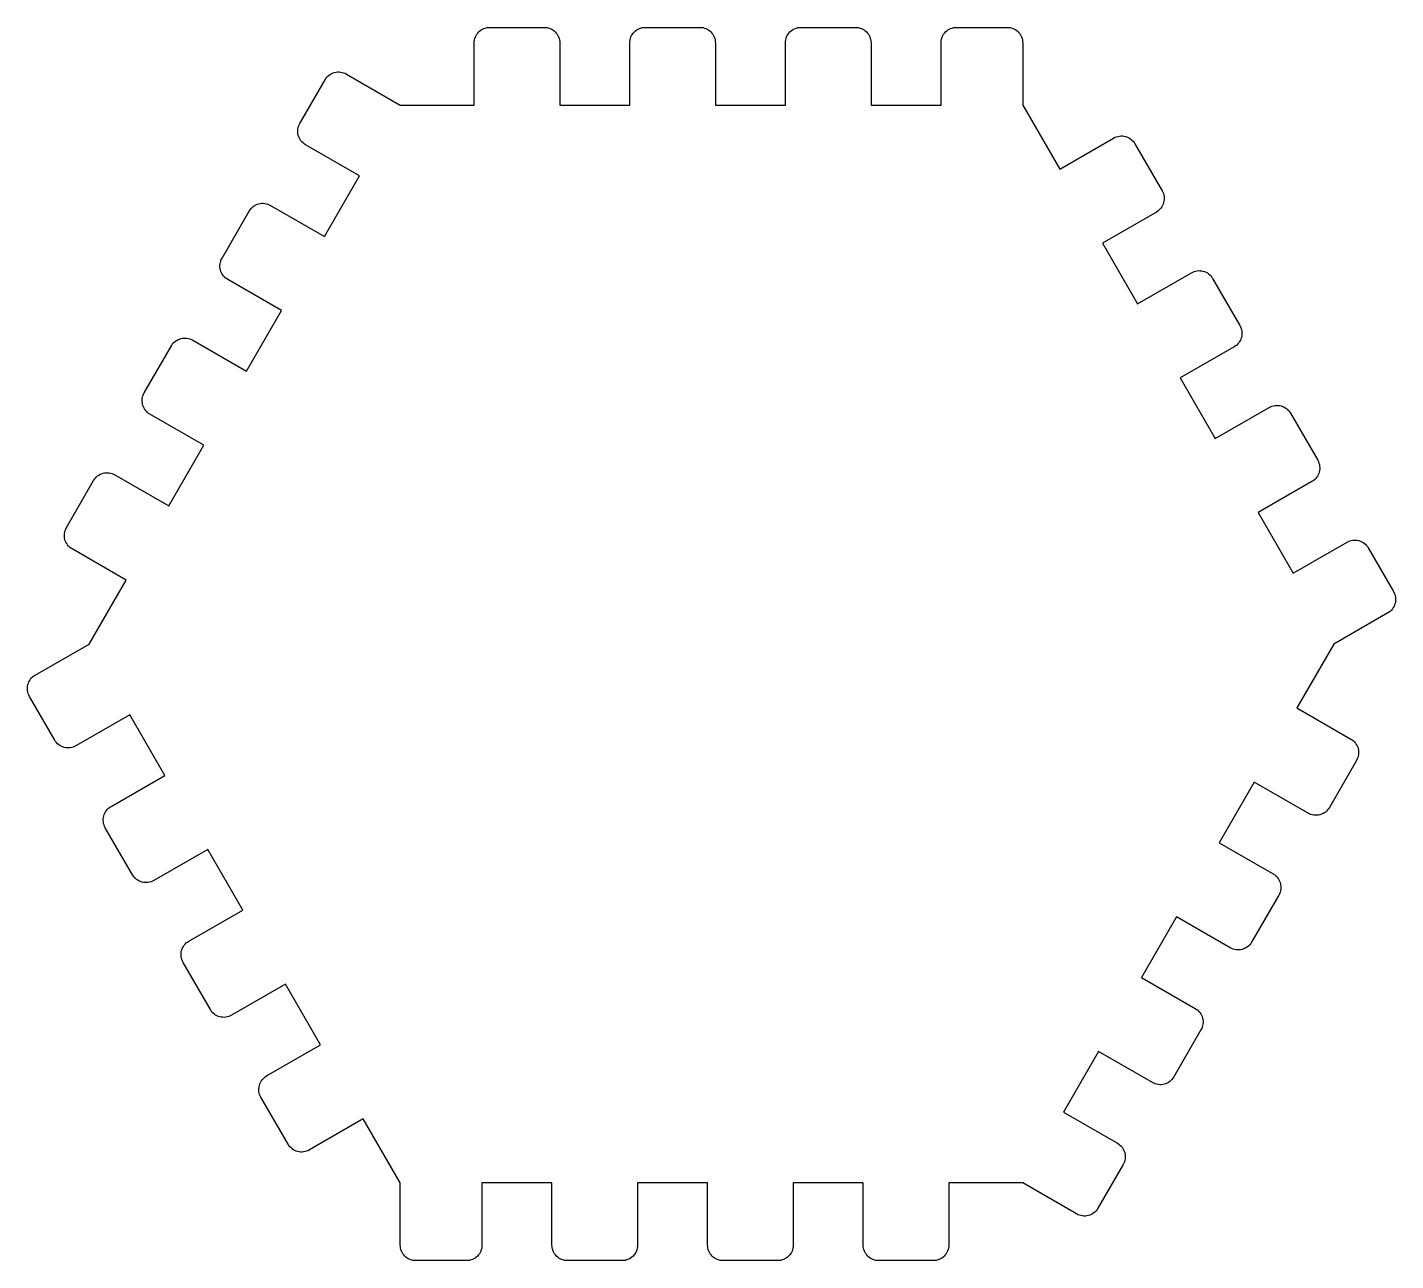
# Model space of a CAD drawing. Header units: millimetres. Extents: x -44 to 44, y -39.6 to 39.6.
import ezdxf

# ---------------------------------------------------------------- set-up
doc = ezdxf.new("R2010")
doc.units = ezdxf.units.MM
doc.layers.get('0').update_dxf_attribs({"linetype": 'CONTINUOUS'})

msp = doc.modelspace()

# ---------------------------------------------------------------- linework, layer by layer
msp.add_lwpolyline([(9.25, 39.641, -0.414214), (10.25, 38.641), (10.25, 34.641), (14.75, 34.641), (14.75, 38.641, -0.414214), (15.75, 39.641), (19, 39.641, -0.414214), (20, 38.641), (20, 34.641), (22.375, 30.527), (25.839, 32.527, -0.414214), (27.205, 32.161), (28.955, 29.13, -0.414214), (28.589, 27.764), (25.125, 25.764), (27.375, 21.867), (30.839, 23.867, -0.414214), (32.205, 23.501), (33.955, 20.47, -0.414214), (33.589, 19.104), (30.125, 17.104), (32.375, 13.207), (35.839, 15.207, -0.414214), (37.205, 14.841), (38.955, 11.81, -0.414214), (38.589, 10.444), (35.125, 8.444), (37.375, 4.547), (40.839, 6.547, -0.414214), (42.205, 6.181), (43.83, 3.366, -0.414214), (43.464, 2), (40, 0), (37.625, -4.114), (41.089, -6.114, -0.414214), (41.455, -7.48), (39.705, -10.511, -0.414214), (38.339, -10.877), (34.875, -8.877), (32.625, -12.774), (36.089, -14.774, -0.414214), (36.455, -16.14), (34.705, -19.171, -0.414214), (33.339, -19.537), (29.875, -17.537), (27.625, -21.434), (31.089, -23.434, -0.414214), (31.455, -24.8), (29.705, -27.831, -0.414214), (28.339, -28.197), (24.875, -26.197), (22.625, -30.094), (26.089, -32.094, -0.414214), (26.455, -33.46), (24.83, -36.275, -0.414214), (23.464, -36.641), (20, -34.641), (15.25, -34.641), (15.25, -38.641, -0.414214), (14.25, -39.641), (10.75, -39.641, -0.414214), (9.75, -38.641), (9.75, -34.641), (5.25, -34.641), (5.25, -38.641, -0.414214), (4.25, -39.641), (0.75, -39.641, -0.414214), (-0.25, -38.641), (-0.25, -34.641), (-4.75, -34.641), (-4.75, -38.641, -0.414214), (-5.75, -39.641), (-9.25, -39.641, -0.414214), (-10.25, -38.641), (-10.25, -34.641), (-14.75, -34.641), (-14.75, -38.641, -0.414214), (-15.75, -39.641), (-19, -39.641, -0.414214), (-20, -38.641), (-20, -34.641), (-22.375, -30.527), (-25.839, -32.527, -0.414214), (-27.205, -32.161), (-28.955, -29.13, -0.414214), (-28.589, -27.764), (-25.125, -25.764), (-27.375, -21.867), (-30.839, -23.867, -0.414214), (-32.205, -23.501), (-33.955, -20.47, -0.414214), (-33.589, -19.104), (-30.125, -17.104), (-32.375, -13.207), (-35.839, -15.207, -0.414214), (-37.205, -14.841), (-38.955, -11.81, -0.414214), (-38.589, -10.444), (-35.125, -8.444), (-37.375, -4.547), (-40.839, -6.547, -0.414214), (-42.205, -6.181), (-43.83, -3.366, -0.414214), (-43.464, -2), (-40, 0), (-37.625, 4.114), (-41.089, 6.114, -0.414214), (-41.455, 7.48), (-39.705, 10.511, -0.414214), (-38.339, 10.877), (-34.875, 8.877), (-32.625, 12.774), (-36.089, 14.774, -0.414214), (-36.455, 16.14), (-34.705, 19.171, -0.414214), (-33.339, 19.537), (-29.875, 17.537), (-27.625, 21.434), (-31.089, 23.434, -0.414214), (-31.455, 24.8), (-29.705, 27.831, -0.414214), (-28.339, 28.197), (-24.875, 26.197), (-22.625, 30.094), (-26.089, 32.094, -0.414214), (-26.455, 33.46), (-24.83, 36.275, -0.414214), (-23.464, 36.641), (-20, 34.641), (-15.25, 34.641), (-15.25, 38.641, -0.414214), (-14.25, 39.641), (-10.75, 39.641, -0.414214), (-9.75, 38.641), (-9.75, 34.641), (-5.25, 34.641), (-5.25, 38.641, -0.414214), (-4.25, 39.641), (-0.75, 39.641, -0.414214), (0.25, 38.641), (0.25, 34.641), (4.75, 34.641), (4.75, 38.641, -0.414214), (5.75, 39.641)], format="xyb", close=True)

doc.saveas('drawing.dxf')
